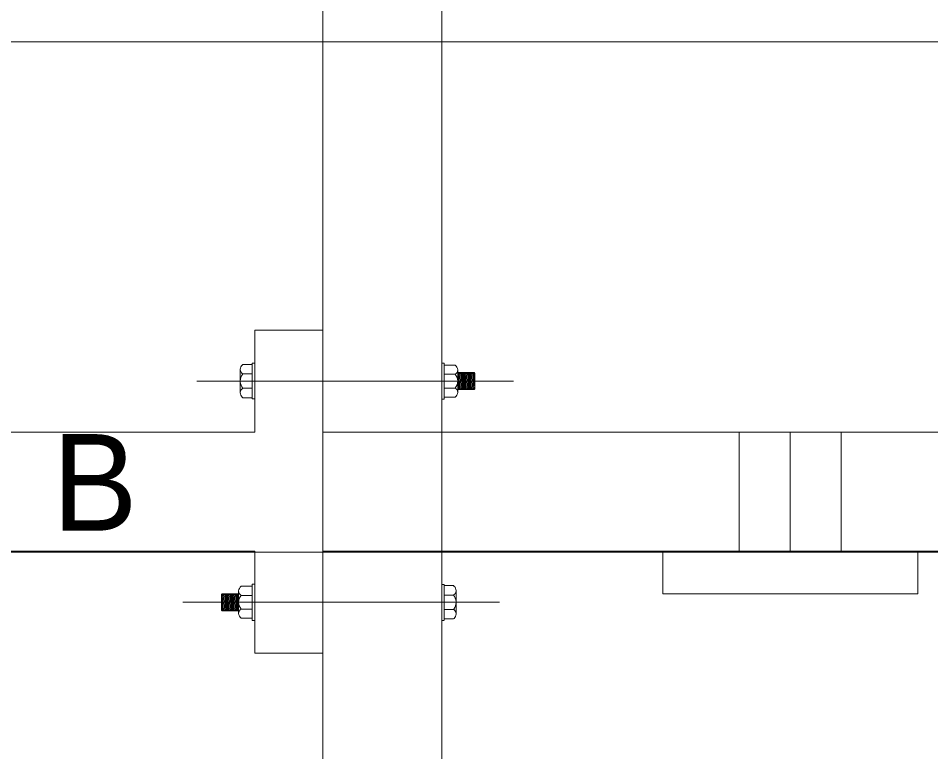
# Model space of a CAD drawing. Units: millimetres at full size, sheet at 1:20; details may follow other scales. Extents: x 0 to 5940, y 0 to 8400.
# Drawn here: x 2155 to 2692, y 6532 to 6963 of the extents above; entities that cross this region are included whole.
import ezdxf
from ezdxf.enums import TextEntityAlignment as Align

# ---------------------------------------------------------------- set-up
doc = ezdxf.new("R2010")
doc.units = ezdxf.units.MM
doc.header["$LTSCALE"] = 20
for name, color, linetype, lineweight in [('ボルト', 7, 'Continuous', 18), ('床板材', 7, 'Continuous', 18), ('板材', 7, 'Continuous', 18), ('根太材A', 7, 'Continuous', 18), ('根太材B', 1, 'Continuous', 18), ('根太材C', 5, 'Continuous', 18)]:
    doc.layers.add(name, color=color, linetype=linetype, lineweight=lineweight)
doc.styles.add('Arial', font='')
doc.styles.get('Arial').set_extended_font_data('Arial')

msp = doc.modelspace()

# ---------------------------------------------------------------- linework, layer by layer
at = {"layer": 'ボルト'}
for p, q in [((2285.67, 6757.24), (2285.91, 6757.89)), ((2285.91, 6757.89), (2286.26, 6758.49)), ((2286.26, 6758.49), (2286.71, 6759.02)), ((2286.71, 6759.02), (2287.13, 6759.39)), ((2292.53, 6759.39), (2287.13, 6759.39)), ((2292.53, 6760.2), (2294.03, 6760.2)), ((2292.53, 6739.08), (2292.53, 6760.08)), ((2294.03, 6739.08), (2294.03, 6760.2)), ((2404.03, 6760.2), (2405.53, 6760.2)), ((2404.03, 6738.96), (2404.03, 6760.2)), ((2405.53, 6738.96), (2405.53, 6760.2)), ((2405.53, 6758.96), (2411.91, 6758.96)), ((2285.53, 6756.55), (2285.67, 6757.24)), ((2285.53, 6742.61), (2285.53, 6756.55)), ((2285.54, 6756.27), (2285.53, 6756.55)), ((2285.62, 6755.76), (2285.54, 6756.27)), ((2285.79, 6755.27), (2285.62, 6755.76)), ((2286.03, 6754.82), (2285.79, 6755.27)), ((2285.88, 6751.69), (2286.31, 6752.66)), ((2286.34, 6754.43), (2286.03, 6754.82)), ((2286.31, 6752.66), (2286.89, 6753.54)), ((2286.71, 6754.09), (2286.34, 6754.43)), ((2287.13, 6753.83), (2286.71, 6754.09)), ((2286.89, 6753.54), (2287.13, 6753.83)), ((2292.53, 6753.83), (2287.13, 6753.83)), ((2405.53, 6753.64), (2411.91, 6753.64)), ((2413.53, 6756.24), (2413.53, 6742.92)), ((2414.16, 6744.58), (2413.53, 6754.58)), ((2423.09, 6754.58), (2413.53, 6754.58)), ((2423.53, 6754.14), (2413.53, 6754.14)), ((2414.78, 6744.58), (2414.16, 6754.58)), ((2415.41, 6744.58), (2414.78, 6754.58)), ((2416.03, 6744.58), (2415.41, 6754.58)), ((2416.66, 6744.58), (2416.03, 6754.58)), ((2417.28, 6744.58), (2416.66, 6754.58)), ((2417.91, 6744.58), (2417.28, 6754.58)), ((2418.53, 6744.58), (2417.91, 6754.58)), ((2419.16, 6744.58), (2418.53, 6754.58)), ((2419.78, 6744.58), (2419.16, 6754.58)), ((2420.41, 6744.58), (2419.78, 6754.58)), ((2421.03, 6744.58), (2420.41, 6754.58)), ((2421.66, 6744.58), (2421.03, 6754.58)), ((2422.28, 6744.58), (2421.66, 6754.58)), ((2422.91, 6744.58), (2422.28, 6754.58)), ((2423.51, 6745), (2422.91, 6754.58)), ((2423.09, 6754.58), (2423.53, 6754.14)), ((2423.53, 6745.02), (2423.53, 6754.14)), ((2446.23, 6749.58), (2260.1, 6749.58)), ((2285.53, 6749.58), (2285.62, 6750.65)), ((2285.55, 6749.19), (2285.53, 6749.58)), ((2285.7, 6748.13), (2285.55, 6749.19)), ((2285.62, 6750.65), (2285.88, 6751.69)), ((2286.02, 6747.11), (2285.7, 6748.13)), ((2286.5, 6746.17), (2286.02, 6747.11)), ((2285.53, 6742.61), (2285.57, 6743.13)), ((2285.64, 6742.04), (2285.53, 6742.61)), ((2285.57, 6743.13), (2285.69, 6743.63)), ((2285.87, 6741.37), (2285.64, 6742.04)), ((2285.69, 6743.63), (2285.89, 6744.1)), ((2285.89, 6744.1), (2286.17, 6744.53)), ((2286.17, 6744.53), (2286.51, 6744.9)), ((2287.13, 6745.33), (2286.5, 6746.17)), ((2286.51, 6744.9), (2286.9, 6745.2)), ((2286.9, 6745.2), (2287.13, 6745.33)), ((2292.53, 6745.33), (2287.13, 6745.33)), ((2405.53, 6745.52), (2411.91, 6745.52)), ((2423.53, 6745.02), (2413.53, 6745.02)), ((2423.09, 6744.58), (2413.53, 6744.58)), ((2423.53, 6745.02), (2423.09, 6744.58)), ((2286.2, 6740.76), (2285.87, 6741.37)), ((2286.62, 6740.22), (2286.2, 6740.76)), ((2287.13, 6739.77), (2286.62, 6740.22)), ((2292.53, 6739.77), (2287.13, 6739.77)), ((2292.53, 6739.08), (2294.03, 6739.08)), ((2405.53, 6738.96), (2404.03, 6738.96)), ((2405.53, 6740.2), (2411.91, 6740.2)), ((2292.53, 6628.96), (2286.16, 6628.96)), ((2292.53, 6630.2), (2292.53, 6608.96)), ((2292.53, 6630.2), (2294.03, 6630.2)), ((2294.03, 6630.2), (2294.03, 6608.96)), ((2405.53, 6630.08), (2404.03, 6630.08)), ((2404.03, 6630.08), (2404.03, 6608.96)), ((2405.53, 6630.08), (2405.53, 6609.08)), ((2405.53, 6629.39), (2410.93, 6629.39)), ((2410.93, 6629.39), (2411.44, 6628.94)), ((2411.44, 6628.94), (2411.87, 6628.4)), ((2274.53, 6624.14), (2274.98, 6624.58)), ((2274.53, 6624.14), (2274.53, 6615.02)), ((2274.53, 6624.14), (2284.53, 6624.14)), ((2274.56, 6624.16), (2275.16, 6614.58)), ((2274.98, 6624.58), (2284.53, 6624.58)), ((2275.16, 6624.58), (2275.78, 6614.58)), ((2275.78, 6624.58), (2276.41, 6614.58)), ((2276.41, 6624.58), (2277.03, 6614.58)), ((2277.03, 6624.58), (2277.66, 6614.58)), ((2277.66, 6624.58), (2278.28, 6614.58)), ((2278.28, 6624.58), (2278.91, 6614.58)), ((2278.91, 6624.58), (2279.53, 6614.58)), ((2279.53, 6624.58), (2280.16, 6614.58)), ((2280.16, 6624.58), (2280.78, 6614.58)), ((2280.78, 6624.58), (2281.41, 6614.58)), ((2281.41, 6624.58), (2282.03, 6614.58)), ((2282.03, 6624.58), (2282.66, 6614.58)), ((2282.66, 6624.58), (2283.28, 6614.58)), ((2283.28, 6624.58), (2283.91, 6614.58)), ((2283.91, 6624.58), (2284.53, 6614.58)), ((2284.53, 6612.92), (2284.53, 6626.24)), ((2292.53, 6623.64), (2286.16, 6623.64)), ((2405.53, 6623.83), (2410.93, 6623.83)), ((2411.17, 6623.96), (2410.93, 6623.83)), ((2410.93, 6623.83), (2411.56, 6622.99)), ((2411.56, 6624.26), (2411.17, 6623.96)), ((2411.9, 6624.63), (2411.56, 6624.26)), ((2411.87, 6628.4), (2412.2, 6627.79)), ((2412.18, 6625.06), (2411.9, 6624.63)), ((2412.38, 6625.53), (2412.18, 6625.06)), ((2412.2, 6627.79), (2412.43, 6627.12)), ((2412.5, 6626.03), (2412.38, 6625.53)), ((2412.43, 6627.12), (2412.53, 6626.55)), ((2412.53, 6626.55), (2412.5, 6626.03)), ((2412.53, 6626.55), (2412.53, 6612.61)), ((2251.83, 6619.58), (2437.97, 6619.58)), ((2411.56, 6622.99), (2412.05, 6622.05)), ((2412.05, 6622.05), (2412.37, 6621.03)), ((2412.44, 6618.51), (2412.18, 6617.47)), ((2412.37, 6621.03), (2412.52, 6619.97)), ((2412.53, 6619.58), (2412.44, 6618.51)), ((2412.52, 6619.97), (2412.53, 6619.58)), ((2274.98, 6614.58), (2274.53, 6615.02)), ((2274.53, 6615.02), (2284.53, 6615.02)), ((2274.98, 6614.58), (2284.53, 6614.58)), ((2292.53, 6615.52), (2286.16, 6615.52)), ((2405.53, 6615.33), (2410.93, 6615.33)), ((2411.18, 6615.62), (2410.93, 6615.33)), ((2410.93, 6615.33), (2411.35, 6615.07)), ((2411.76, 6616.5), (2411.18, 6615.62)), ((2411.35, 6615.07), (2411.73, 6614.73)), ((2411.73, 6614.73), (2412.04, 6614.34)), ((2412.18, 6617.47), (2411.76, 6616.5)), ((2412.04, 6614.34), (2412.28, 6613.89)), ((2412.28, 6613.89), (2412.44, 6613.4)), ((2412.44, 6613.4), (2412.52, 6612.89)), ((2412.52, 6612.89), (2412.53, 6612.61)), ((2292.53, 6610.2), (2286.16, 6610.2)), ((2294.03, 6608.96), (2292.53, 6608.96)), ((2405.53, 6608.96), (2404.03, 6608.96)), ((2405.53, 6609.77), (2410.93, 6609.77)), ((2411.36, 6610.14), (2410.93, 6609.77)), ((2411.8, 6610.67), (2411.36, 6610.14)), ((2412.15, 6611.27), (2411.8, 6610.67)), ((2412.4, 6611.92), (2412.15, 6611.27)), ((2412.53, 6612.61), (2412.4, 6611.92))]:
    msp.add_line(p, q, dxfattribs=at)
for centre, radius, start, end in [((2409.7, 6755.79), 3.87, 6.7703, 55.0657), ((2410.7, 6756.21), 2.84, 295.2955, 0.6944), ((2407.64, 6749.58), 5.89, 316.3972, 43.6028), ((2410.7, 6742.95), 2.84, 359.3056, 64.7044), ((2409.7, 6743.37), 3.87, 304.9343, 353.239), ((2288.37, 6625.79), 3.87, 124.9343, 173.239), ((2287.37, 6626.21), 2.84, 179.3056, 244.7045), ((2290.42, 6619.58), 5.89, 136.3972, 223.6028), ((2287.37, 6612.95), 2.84, 115.2956, 180.6944), ((2288.37, 6613.37), 3.87, 186.7703, 235.0657)]:
    msp.add_arc(centre, radius, start, end, dxfattribs=at)
at = {"layer": '床板材', "lineweight": 5}
msp.add_line((3609.03, 6948.99), (1609.03, 6948.99), dxfattribs=at)
at = {"layer": '床板材', "lineweight": 9}
msp.add_line((3609.03, 6648.99), (1609.03, 6648.99), dxfattribs=at)
at = {"layer": '板材', "lineweight": 13}
msp.add_lwpolyline([(2534.03, 6624.58), (2684.03, 6624.58), (2684.03, 6649.58), (2534.03, 6649.58)], close=True, dxfattribs=at)
at = {"layer": '根太材A'}
for p, q in [((2334.03, 6719.58), (2334.03, 7249.58)), ((2404.03, 6719.58), (2404.03, 7249.58)), ((2334.03, 6719.58), (2404.03, 6719.58))]:
    msp.add_line(p, q, dxfattribs=at)
at = {"layer": '根太材B'}
for p, q in [((2334.03, 6779.58), (2294.03, 6779.58)), ((2294.03, 6719.58), (2294.03, 6779.58)), ((2334.03, 6589.58), (2334.03, 6779.58)), ((2294.03, 6719.58), (1814.03, 6719.58)), ((2609.03, 6719.58), (2334.03, 6719.58)), ((2404.03, 6649.58), (2404.03, 6719.58)), ((2579.03, 6649.58), (2579.03, 6719.58)), ((2609.03, 6649.58), (2609.03, 6719.58)), ((2774.03, 6719.58), (2609.03, 6719.58)), ((2609.03, 6649.58), (2609.03, 6719.58)), ((2639.03, 6649.58), (2639.03, 6719.58)), ((2294.03, 6649.58), (1814.03, 6649.58)), ((2294.03, 6589.58), (2294.03, 6649.58)), ((2609.03, 6649.58), (2334.03, 6649.58)), ((2774.03, 6649.58), (2609.03, 6649.58)), ((2334.03, 6589.58), (2294.03, 6589.58))]:
    msp.add_line(p, q, dxfattribs=at)
at = {"layer": '根太材C'}
for p, q in [((2404.03, 6649.58), (2334.03, 6649.58)), ((2334.03, 6649.58), (2334.03, 6209.58)), ((2404.03, 6649.58), (2404.03, 6209.58))]:
    msp.add_line(p, q, dxfattribs=at)

# ---------------------------------------------------------------- texts
at = {"layer": '根太材B', "style": 'Arial', "width": 0.95}
msp.add_text('B', height=56.82, dxfattribs=at).set_placement((2174.84, 6644.6), align=Align.BOTTOM_LEFT)

doc.saveas('drawing.dxf')
